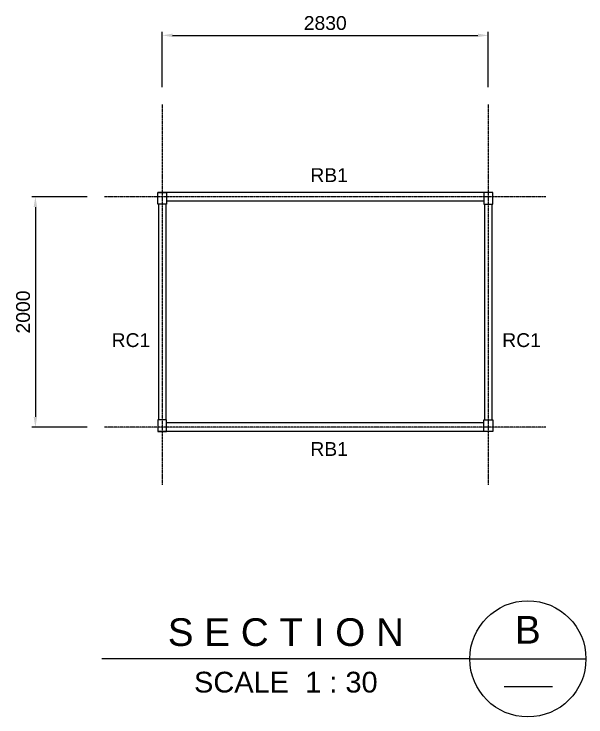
# Model space of a CAD drawing. Header units: millimetres. Extents: x 415966 to 487306, y -108951 to -17325.
# Drawn here: x 436714 to 441676, y -84074 to -77975 of the extents above; entities that cross this region are included whole.
import ezdxf
from ezdxf.enums import TextEntityAlignment as Align

# ---------------------------------------------------------------- set-up
doc = ezdxf.new("R2010")
doc.units = ezdxf.units.MM
doc.header["$LTSCALE"] = 2
doc.linetypes.add('CENTER', pattern=[2, 1.25, -0.25, 0.25, -0.25])
doc.layers.get('Defpoints').update_dxf_attribs({"color": 250})
for name, color, linetype in [('C_CEN', 1, 'CENTER'), ('C_DIM', 7, 'Continuous'), ('C_GIRDER', 2, 'Continuous'), ('C_TEXT_01', 2, 'Continuous'), ('TITLE', 7, 'Continuous')]:
    doc.layers.add(name, color=color, linetype=linetype)
doc.styles.add('Arial', font='arial.ttf')
doc.dimstyles.new('일반도면_0030', dxfattribs={"dimtxt": 120, "dimasz": 90, "dimexe": 30, "dimexo": 150, "dimgap": 45, "dimtad": 1, "dimdec": 0, "dimzin": 0, "dimdsep": 46, "dimtxsty": 'Arial', "dimcen": -150, "dimclrd": 7, "dimclre": 7, "dimclrt": 2, "dimadec": 8, "dimazin": 0, "dimtfac": 1, "dimtdec": 0, "dimtix": 1, "dimtmove": 2, "dimatfit": 3, "dimfxl": 1, "dimtolj": 1, "dimtzin": 0, "dimarcsym": 0})

# ---------------------------------------------------------------- blocks, each defined once
blk = doc.blocks.new('*D270')
at = {"layer": 'C_DIM', "color": 7, "lineweight": -2, "transparency": 16777216}
for p, q in [((437348.6, -79560.5), (436868.6, -79560.5)), ((436898.6, -79650.5), (436898.6, -81470.5)), ((437348.6, -81560.5), (436868.6, -81560.5))]:
    blk.add_line(p, q, dxfattribs=at)
at = {"layer": 'C_DIM', "color": 7, "transparency": 16777216}
for points in [[(436883.6, -79650.5), (436913.6, -79650.5), (436898.6, -79560.5)], [(436883.6, -81470.5), (436913.6, -81470.5), (436898.6, -81560.5)]]:
    blk.add_solid(points, dxfattribs=at)
at = {"layer": 'Defpoints', "color": 0, "transparency": 16777216}
for p in [(437498.6, -79560.5), (436898.6, -81560.5), (437498.6, -81560.5)]:
    blk.add_point(p, dxfattribs=at)
at = {"layer": 'C_DIM', "color": 2, "transparency": 16777216, "insert": (436792.4, -80560.5), "char_height": 120, "attachment_point": 5, "rotation": 90, "style": 'Arial'}
blk.add_mtext('\\A1;2000', dxfattribs=at)
blk = doc.blocks.new('*D271')
at = {"layer": 'C_DIM', "color": 7, "lineweight": -2, "transparency": 16777216}
for p, q in [((437998.6, -78610.5), (437998.6, -78130.5)), ((438088.6, -78160.5), (440738.6, -78160.5)), ((440828.6, -78610.5), (440828.6, -78130.5))]:
    blk.add_line(p, q, dxfattribs=at)
at = {"layer": 'C_DIM', "color": 7, "transparency": 16777216}
for points in [[(438088.6, -78145.5), (438088.6, -78175.5), (437998.6, -78160.5)], [(440738.6, -78145.5), (440738.6, -78175.5), (440828.6, -78160.5)]]:
    blk.add_solid(points, dxfattribs=at)
at = {"layer": 'Defpoints', "color": 0, "transparency": 16777216}
for p in [(440828.6, -78160.5), (437998.6, -78760.5), (440828.6, -78760.5)]:
    blk.add_point(p, dxfattribs=at)
at = {"layer": 'C_DIM', "color": 2, "transparency": 16777216, "insert": (439413.6, -78054.2), "char_height": 120, "attachment_point": 5, "style": 'Arial'}
blk.add_mtext('\\A1;2830', dxfattribs=at)

msp = doc.modelspace()

# ---------------------------------------------------------------- linework, layer by layer
at = {"layer": 'C_CEN'}
for p, q in [((437998.6, -78760.5), (437998.6, -82060.5)), ((440828.6, -78760.5), (440828.6, -82060.5)), ((441328.6, -79560.5), (437498.6, -79560.5)), ((441328.6, -79560.5), (437498.6, -79560.5)), ((441328.6, -81560.5), (437498.6, -81560.5))]:
    msp.add_line(p, q, dxfattribs=at)
at = {"layer": 'C_GIRDER'}
for p, q in [((440790.5, -79522.4), (437960.5, -79522.4)), ((437966.9, -79624), (437966.9, -81497)), ((438030.4, -79624), (438030.4, -81497)), ((440790.5, -79598.6), (438036.7, -79598.6)), ((440796.9, -79624), (440796.9, -81497)), ((440860.4, -79624), (440860.4, -81497)), ((440790.5, -81522.4), (438036.7, -81522.4)), ((440790.5, -81598.6), (437960.5, -81598.6))]:
    msp.add_line(p, q, dxfattribs=at)
for points in [[(437960.5, -79522.4), (438036.7, -79522.4), (438036.7, -79624), (437960.5, -79624)], [(440866.7, -79522.4), (440790.5, -79522.4), (440790.5, -79624), (440866.7, -79624)], [(437960.5, -81598.6), (438036.7, -81598.6), (438036.7, -81497), (437960.5, -81497)], [(440866.7, -81598.6), (440790.5, -81598.6), (440790.5, -81497), (440866.7, -81497)]]:
    msp.add_lwpolyline(points, close=True, dxfattribs=at)
at = {"layer": 'TITLE', "color": 1, "linetype": 'Continuous'}
msp.add_line((440667.8, -83569.9), (437475.8, -83569.9), dxfattribs=at)
msp.add_lwpolyline([(440667.8, -83569.9), (441675.8, -83569.9)], dxfattribs=at)
at = {"layer": 'TITLE', "color": 2, "linetype": 'Continuous'}
msp.add_lwpolyline([(440965.3, -83809.4), (441384.2, -83809.4)], dxfattribs=at)
at = {"layer": 'TITLE', "color": 1, "linetype": 'Continuous'}
msp.add_circle((441171.8, -83569.9), 504, dxfattribs=at)

# ---------------------------------------------------------------- texts
at = {"layer": 'C_TEXT_01', "style": 'Arial'}
for s, p in [('RB1', (439284.6, -79432.7)), ('RC1', (437560, -80864.6)), ('RC1', (440949.5, -80864.6)), ('RB1', (439284.6, -81808.9))]:
    msp.add_text(s, height=120, dxfattribs=at).set_placement(p)
at = {"layer": 'TITLE', "color": 3, "ltscale": 10, "style": 'Arial'}
msp.add_text('S E C T I O N', height=240, dxfattribs=at).set_placement((439071.8, -83457.9), align=Align.CENTER)
at = {"layer": 'TITLE', "color": 2, "ltscale": 10, "style": 'Arial'}
msp.add_text('B', height=240, dxfattribs=at).set_placement((441171.7, -83317.9), align=Align.MIDDLE)
at = {"layer": 'TITLE', "color": 2, "linetype": 'Continuous', "style": 'Arial'}
msp.add_text('SCALE  1 : 30', height=180, dxfattribs=at).set_placement((439071.9, -83681.9), align=Align.TOP_CENTER)

# ---------------------------------------------------------------- dimensions: what is measured, and where the dimension line sits
at = {"layer": 'C_DIM'}
dim = msp.add_linear_dim(base=(440828.6, -78160.5), p1=(437998.6, -78760.5), p2=(440828.6, -78760.5), dimstyle='일반도면_0030', dxfattribs=at)
dim.commit()
dim.dimension.update_dxf_attribs({"geometry": '*D271', "text_midpoint": (439413.6, -78054.2)})
dim = msp.add_aligned_dim(p1=(437498.6, -79560.5), p2=(437498.6, -81560.5), distance=-600, dimstyle='일반도면_0030', dxfattribs=at)
dim.commit()
dim.dimension.update_dxf_attribs({"geometry": '*D270', "text_midpoint": (436792.4, -80560.5)})

doc.saveas('drawing.dxf')
